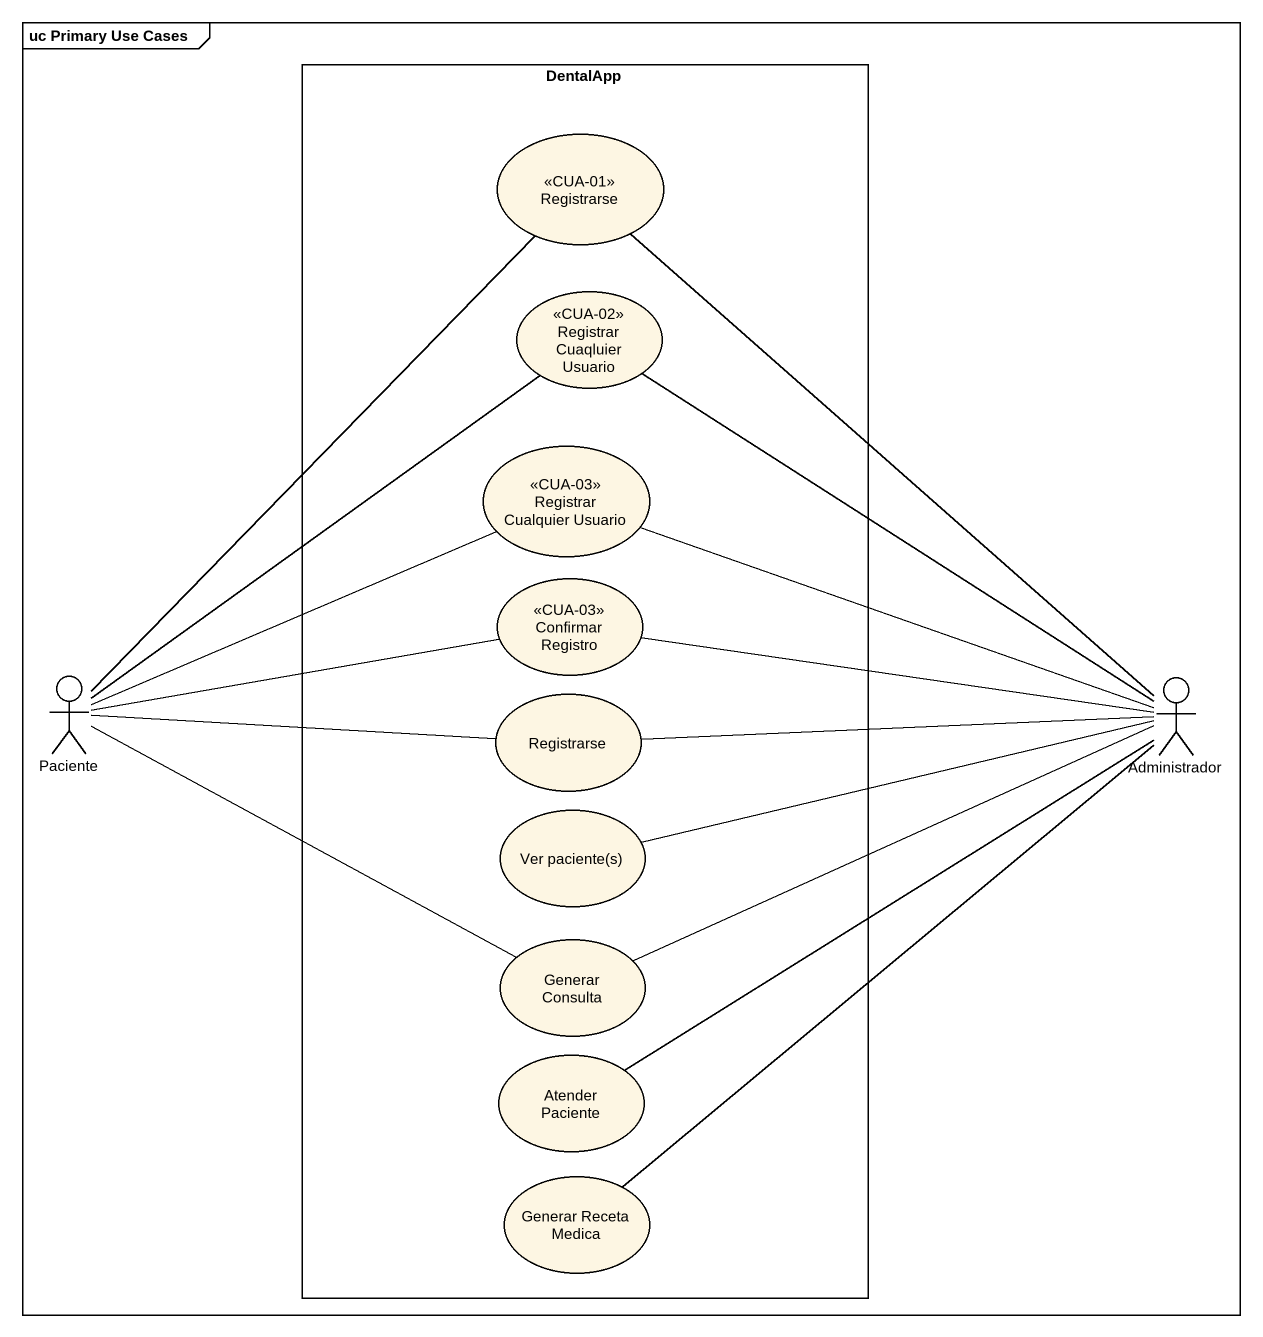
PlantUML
@startuml
mainframe uc Primary Use Cases
rectangle DentalApp {
  usecase Registrarse <<CUA-01>>
  usecase "Registrar Cuaqluier Usuario" as Registrar_Cuaqluier_Usuario <<CUA-02>>
  usecase "Registrar Cualquier Usuario" as Registrar_Cualquier_Usuario <<CUA-03>>
  usecase "Confirmar Registro" as Confirmar_Registro <<CUA-03>>
  usecase "Registrarse" as Registrarse_2
  usecase "Ver paciente(s)" as Ver_paciente_s
  usecase "Generar Consulta" as Generar_Consulta
  usecase "Atender Paciente" as Atender_Paciente
  usecase "Generar Receta Medica" as Generar_Receta_Medica
}
actor Paciente
actor Administrador
Paciente -up- Registrarse
Paciente -up- Registrar_Cuaqluier_Usuario
Paciente -right- Registrar_Cualquier_Usuario
Paciente -right- Confirmar_Registro
Paciente -right- Registrarse_2
Paciente -right- Generar_Consulta
Administrador -up- Registrarse
Administrador -up- Registrar_Cuaqluier_Usuario
Administrador -left- Registrar_Cualquier_Usuario
Administrador -left- Confirmar_Registro
Administrador -left- Registrarse_2
Administrador -left- Ver_paciente_s
Administrador -left- Generar_Consulta
Administrador -- Generar_Receta_Medica
Atender_Paciente -up- Administrador
@enduml
